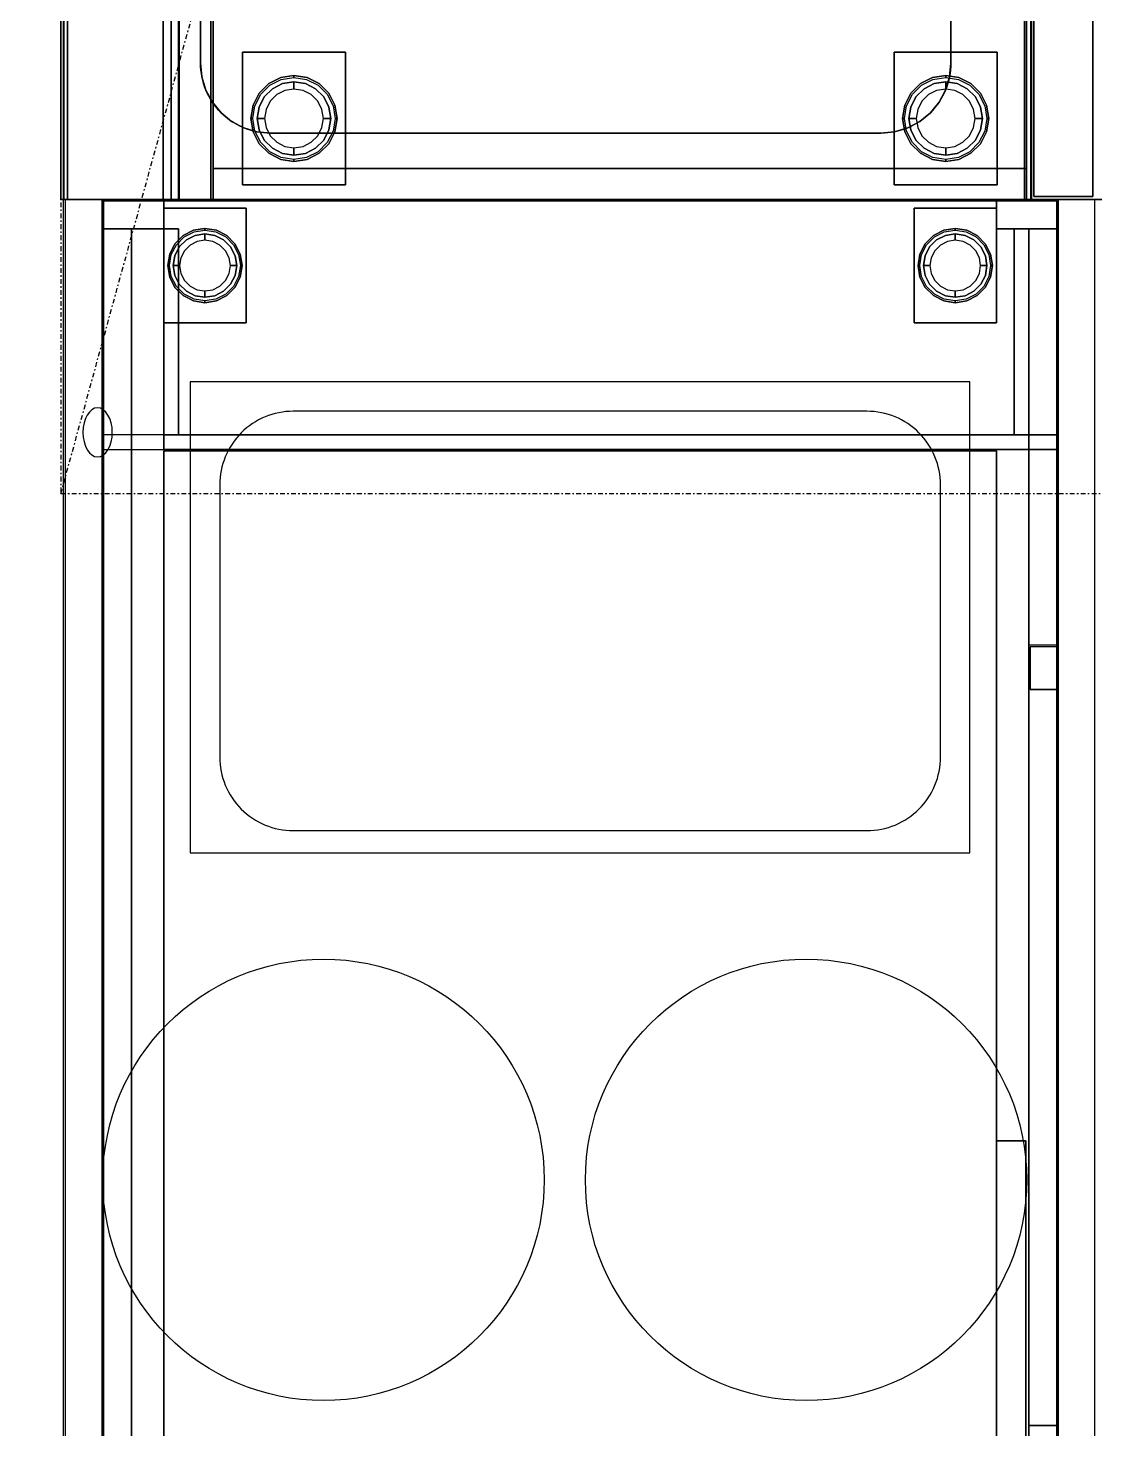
# Model space of a CAD drawing. Header units: millimetres. Extents: x 45 to 25350, y 77 to 5059.
# Drawn here: x 22147.8 to 22220.3, y 3615.5 to 3710.7 of the extents above; entities that cross this region are included whole.
import ezdxf

# ---------------------------------------------------------------- set-up
doc = ezdxf.new("R2010")
doc.units = ezdxf.units.MM
doc.header["$LTSCALE"] = 5
for name, pattern in [('DASHED2', [9.525, 6.35, -3.175]), ('TRATTEGGIATA', [19.05, 12.7, -6.35]), ('TRATTO-PUNTO', [1, 0.5, -0.25, 0, -0.25])]:
    doc.linetypes.add(name, pattern=pattern)
for name, color, linetype in [('200-EquipBorder-2d', 9, 'Continuous'), ('200-EquipHidden-2D', 53, 'DASHED2'), ('200-EquipInternal-2d', 252, 'Continuous'), ('200-EquipSteel-3d', 9, 'Continuous'), ('300-exhaust-2d', 70, 'Continuous'), ('HG-001 Duvar', 6, 'Continuous')]:
    doc.layers.add(name, color=color, linetype=linetype)
doc.layers.add('200-InsPoint-3D', color=3, linetype='Continuous', plot=False)

# ---------------------------------------------------------------- blocks, each defined once
blk = doc.blocks.new('SquareClose_la0')
blk.add_lwpolyline([(0, 0), (1, 0), (1, 1), (0, 1)], close=True)
blk = doc.blocks.new('legfeet9070150')
at = {"layer": '200-EquipSteel-3d'}
for points in [[(-39, -28, 148), (-39, 28, 148), (39, 28, 148), (39, -28, 148)], [(-39, -28, 150), (39, -28, 150), (39, 28, 150), (-39, 28, 150)], [(-39, 28, 148), (-39, 28, 150), (39, 28, 150), (39, 28, 148)], [(-39, -28, 148), (-39, -28, 150), (-39, 28, 150), (-39, 28, 148)], [(39, -28, 148), (39, 28, 148), (39, 28, 150), (39, -28, 150)], [(-39, -28, 148), (39, -28, 148), (39, -28, 150), (-39, -28, 150)]]:
    blk.add_3dface(points, dxfattribs=at)
for points, invisible_edges in [([(-20.4, 14.82, 147.99), (-20.4, 14.82, 71.21), (-14.82, 20.4, 71.21), (-14.82, 20.4, 147.99)], 5), ([(-20.4, 14.82, 71.21), (-19.47, 14.14, 66.9), (-14.14, 19.47, 66.9), (-14.82, 20.4, 71.21)], 5), ([(-14.82, 20.4, 147.99), (-14.82, 20.4, 71.21), (-7.79, 23.98, 71.21), (-7.79, 23.98, 147.99)], 5), ([(-14.82, 20.4, 71.21), (-14.14, 19.47, 66.9), (-7.44, 22.88, 66.9), (-7.79, 23.98, 71.21)], 5), ([(-6.66, 20.5, 66.9), (-6.66, 20.5, 4.31), (-12.67, 17.44, 4.31), (-12.67, 17.44, 66.9)], 5), ([(-6.66, 20.5, 4.31), (-6.27, 19.3, 1.26), (-11.93, 16.41, 1.26), (-12.67, 17.44, 4.31)], 7), ([(-6.27, 19.3, 1.26), (-5.33, 16.4), (-10.13, 13.95), (-11.93, 16.41, 1.26)], 13), ([(-7.79, 23.98, 147.99), (-7.79, 23.98, 71.21), (0, 25.22, 71.21), (0, 25.22, 147.99)], 1), ([(-7.79, 23.98, 71.21), (-7.44, 22.88, 66.9), (0, 24.06, 66.9), (0, 25.22, 71.21)], 1), ([(0, 21.55, 66.9), (0, 21.55, 4.31), (-6.66, 20.5, 4.31), (-6.66, 20.5, 66.9)], 4), ([(0, 21.55, 4.31), (0, 20.29, 1.26), (-6.27, 19.3, 1.26), (-6.66, 20.5, 4.31)], 6), ([(0, 20.29, 1.26), (0, 17.24), (-5.33, 16.4), (-6.27, 19.3, 1.26)], 12), ([(0, 25.22, 147.99), (0, 25.22, 71.21), (7.79, 23.98, 71.21), (7.79, 23.98, 147.99)], 4), ([(0, 25.22, 71.21), (0, 24.06, 66.9), (7.44, 22.88, 66.9), (7.79, 23.98, 71.21)], 4), ([(6.66, 20.5, 66.9), (6.66, 20.5, 4.31), (0, 21.55, 4.31), (0, 21.55, 66.9)], 1), ([(6.66, 20.5, 4.31), (6.27, 19.3, 1.26), (0, 20.29, 1.26), (0, 21.55, 4.31)], 3), ([(6.27, 19.3, 1.26), (5.33, 16.4), (0, 17.24), (0, 20.29, 1.26)], 9), ([(11.93, 16.41, 1.26), (10.13, 13.95), (5.33, 16.4), (6.27, 19.3, 1.26)], 13), ([(12.67, 17.44, 4.31), (11.93, 16.41, 1.26), (6.27, 19.3, 1.26), (6.66, 20.5, 4.31)], 7), ([(12.67, 17.44, 66.9), (12.67, 17.44, 4.31), (6.66, 20.5, 4.31), (6.66, 20.5, 66.9)], 5), ([(7.79, 23.98, 71.21), (7.44, 22.88, 66.9), (14.14, 19.47, 66.9), (14.82, 20.4, 71.21)], 5), ([(7.79, 23.98, 147.99), (7.79, 23.98, 71.21), (14.82, 20.4, 71.21), (14.82, 20.4, 147.99)], 5), ([(14.82, 20.4, 71.21), (14.14, 19.47, 66.9), (19.47, 14.14, 66.9), (20.4, 14.82, 71.21)], 5), ([(14.82, 20.4, 147.99), (14.82, 20.4, 71.21), (20.4, 14.82, 71.21), (20.4, 14.82, 147.99)], 5), ([(-23.98, 7.79, 147.99), (-23.98, 7.79, 71.21), (-20.4, 14.82, 71.21), (-20.4, 14.82, 147.99)], 5), ([(-23.98, 7.79, 71.21), (-22.88, 7.44, 66.9), (-19.47, 14.14, 66.9), (-20.4, 14.82, 71.21)], 5), ([(-17.44, 12.67, 66.9), (-17.44, 12.67, 4.31), (-20.5, 6.66, 4.31), (-20.5, 6.66, 66.9)], 5), ([(-17.44, 12.67, 4.31), (-16.41, 11.93, 1.26), (-19.3, 6.27, 1.26), (-20.5, 6.66, 4.31)], 7), ([(-16.41, 11.93, 1.26), (-13.95, 10.13), (-16.4, 5.33), (-19.3, 6.27, 1.26)], 13), ([(-12.67, 17.44, 66.9), (-12.67, 17.44, 4.31), (-17.44, 12.67, 4.31), (-17.44, 12.67, 66.9)], 5), ([(-12.67, 17.44, 4.31), (-11.93, 16.41, 1.26), (-16.41, 11.93, 1.26), (-17.44, 12.67, 4.31)], 7), ([(-11.93, 16.41, 1.26), (-10.13, 13.95), (-13.95, 10.13), (-16.41, 11.93, 1.26)], 13), ([(16.41, 11.93, 1.26), (13.95, 10.13), (10.13, 13.95), (11.93, 16.41, 1.26)], 13), ([(17.44, 12.67, 4.31), (16.41, 11.93, 1.26), (11.93, 16.41, 1.26), (12.67, 17.44, 4.31)], 7), ([(17.44, 12.67, 66.9), (17.44, 12.67, 4.31), (12.67, 17.44, 4.31), (12.67, 17.44, 66.9)], 5), ([(19.3, 6.27, 1.26), (16.4, 5.33), (13.95, 10.13), (16.41, 11.93, 1.26)], 13), ([(20.5, 6.66, 4.31), (19.3, 6.27, 1.26), (16.41, 11.93, 1.26), (17.44, 12.67, 4.31)], 7), ([(20.5, 6.66, 66.9), (20.5, 6.66, 4.31), (17.44, 12.67, 4.31), (17.44, 12.67, 66.9)], 5), ([(20.4, 14.82, 71.21), (19.47, 14.14, 66.9), (22.88, 7.44, 66.9), (23.98, 7.79, 71.21)], 5), ([(20.4, 14.82, 147.99), (20.4, 14.82, 71.21), (23.98, 7.79, 71.21), (23.98, 7.79, 147.99)], 5), ([(-25.22, 0, 147.99), (-25.22, 0, 71.21), (-23.98, 7.79, 71.21), (-23.98, 7.79, 147.99)], 4), ([(-25.22, 0, 71.21), (-24.06, 0, 66.9), (-22.88, 7.44, 66.9), (-23.98, 7.79, 71.21)], 4), ([(-23.98, -7.79, 147.99), (-23.98, -7.79, 71.21), (-25.22, 0, 71.21), (-25.22, 0, 147.99)], 1), ([(-23.98, -7.79, 71.21), (-22.88, -7.44, 66.9), (-24.06, 0, 66.9), (-25.22, 0, 71.21)], 1), ([(-20.5, 6.66, 66.9), (-20.5, 6.66, 4.31), (-21.55, 0, 4.31), (-21.55, 0, 66.9)], 1), ([(-20.5, 6.66, 4.31), (-19.3, 6.27, 1.26), (-20.29, 0, 1.26), (-21.55, 0, 4.31)], 3), ([(-21.55, 0, 66.9), (-21.55, 0, 4.31), (-20.5, -6.66, 4.31), (-20.5, -6.66, 66.9)], 4), ([(-21.55, 0, 4.31), (-20.29, 0, 1.26), (-19.3, -6.27, 1.26), (-20.5, -6.66, 4.31)], 6), ([(-19.3, 6.27, 1.26), (-16.4, 5.33), (-17.24, 0), (-20.29, 0, 1.26)], 9), ([(-20.29, 0, 1.26), (-17.24, 0), (-16.4, -5.33), (-19.3, -6.27, 1.26)], 12), ([(20.29, 0, 1.26), (17.24, 0), (16.4, 5.33), (19.3, 6.27, 1.26)], 12), ([(19.3, -6.27, 1.26), (16.4, -5.33), (17.24, 0), (20.29, 0, 1.26)], 9), ([(21.55, 0, 4.31), (20.29, 0, 1.26), (19.3, 6.27, 1.26), (20.5, 6.66, 4.31)], 6), ([(20.5, -6.66, 4.31), (19.3, -6.27, 1.26), (20.29, 0, 1.26), (21.55, 0, 4.31)], 3), ([(21.55, 0, 66.9), (21.55, 0, 4.31), (20.5, 6.66, 4.31), (20.5, 6.66, 66.9)], 4), ([(20.5, -6.66, 66.9), (20.5, -6.66, 4.31), (21.55, 0, 4.31), (21.55, 0, 66.9)], 1), ([(23.98, 7.79, 71.21), (22.88, 7.44, 66.9), (24.06, 0, 66.9), (25.22, 0, 71.21)], 1), ([(25.22, 0, 71.21), (24.06, 0, 66.9), (22.88, -7.44, 66.9), (23.98, -7.79, 71.21)], 4), ([(23.98, 7.79, 147.99), (23.98, 7.79, 71.21), (25.22, 0, 71.21), (25.22, 0, 147.99)], 1), ([(25.22, 0, 147.99), (25.22, 0, 71.21), (23.98, -7.79, 71.21), (23.98, -7.79, 147.99)], 4), ([(-20.4, -14.82, 71.21), (-19.47, -14.14, 66.9), (-22.88, -7.44, 66.9), (-23.98, -7.79, 71.21)], 5), ([(-20.4, -14.82, 147.99), (-20.4, -14.82, 71.21), (-23.98, -7.79, 71.21), (-23.98, -7.79, 147.99)], 5), ([(-20.5, -6.66, 4.31), (-19.3, -6.27, 1.26), (-16.41, -11.93, 1.26), (-17.44, -12.67, 4.31)], 7), ([(-20.5, -6.66, 66.9), (-20.5, -6.66, 4.31), (-17.44, -12.67, 4.31), (-17.44, -12.67, 66.9)], 5), ([(-19.3, -6.27, 1.26), (-16.4, -5.33), (-13.95, -10.13), (-16.41, -11.93, 1.26)], 13), ([(16.41, -11.93, 1.26), (13.95, -10.13), (16.4, -5.33), (19.3, -6.27, 1.26)], 13), ([(17.44, -12.67, 4.31), (16.41, -11.93, 1.26), (19.3, -6.27, 1.26), (20.5, -6.66, 4.31)], 7), ([(17.44, -12.67, 66.9), (17.44, -12.67, 4.31), (20.5, -6.66, 4.31), (20.5, -6.66, 66.9)], 5), ([(23.98, -7.79, 71.21), (22.88, -7.44, 66.9), (19.47, -14.14, 66.9), (20.4, -14.82, 71.21)], 5), ([(23.98, -7.79, 147.99), (23.98, -7.79, 71.21), (20.4, -14.82, 71.21), (20.4, -14.82, 147.99)], 5), ([(-14.82, -20.4, 71.21), (-14.14, -19.47, 66.9), (-19.47, -14.14, 66.9), (-20.4, -14.82, 71.21)], 5), ([(-14.82, -20.4, 147.99), (-14.82, -20.4, 71.21), (-20.4, -14.82, 71.21), (-20.4, -14.82, 147.99)], 5), ([(-17.44, -12.67, 4.31), (-16.41, -11.93, 1.26), (-11.93, -16.41, 1.26), (-12.67, -17.44, 4.31)], 7), ([(-17.44, -12.67, 66.9), (-17.44, -12.67, 4.31), (-12.67, -17.44, 4.31), (-12.67, -17.44, 66.9)], 5), ([(-16.41, -11.93, 1.26), (-13.95, -10.13), (-10.13, -13.95), (-11.93, -16.41, 1.26)], 13), ([(-12.67, -17.44, 4.31), (-11.93, -16.41, 1.26), (-6.27, -19.3, 1.26), (-6.66, -20.5, 4.31)], 7), ([(-12.67, -17.44, 66.9), (-12.67, -17.44, 4.31), (-6.66, -20.5, 4.31), (-6.66, -20.5, 66.9)], 5), ([(-11.93, -16.41, 1.26), (-10.13, -13.95), (-5.33, -16.4), (-6.27, -19.3, 1.26)], 13), ([(-6.27, -19.3, 1.26), (-5.33, -16.4), (0, -17.24), (0, -20.29, 1.26)], 9), ([(0, -20.29, 1.26), (0, -17.24), (5.33, -16.4), (6.27, -19.3, 1.26)], 12), ([(6.27, -19.3, 1.26), (5.33, -16.4), (10.13, -13.95), (11.93, -16.41, 1.26)], 13), ([(6.66, -20.5, 4.31), (6.27, -19.3, 1.26), (11.93, -16.41, 1.26), (12.67, -17.44, 4.31)], 7), ([(6.66, -20.5, 66.9), (6.66, -20.5, 4.31), (12.67, -17.44, 4.31), (12.67, -17.44, 66.9)], 5), ([(11.93, -16.41, 1.26), (10.13, -13.95), (13.95, -10.13), (16.41, -11.93, 1.26)], 13), ([(12.67, -17.44, 4.31), (11.93, -16.41, 1.26), (16.41, -11.93, 1.26), (17.44, -12.67, 4.31)], 7), ([(12.67, -17.44, 66.9), (12.67, -17.44, 4.31), (17.44, -12.67, 4.31), (17.44, -12.67, 66.9)], 5), ([(20.4, -14.82, 71.21), (19.47, -14.14, 66.9), (14.14, -19.47, 66.9), (14.82, -20.4, 71.21)], 5), ([(20.4, -14.82, 147.99), (20.4, -14.82, 71.21), (14.82, -20.4, 71.21), (14.82, -20.4, 147.99)], 5), ([(-7.79, -23.98, 71.21), (-7.44, -22.88, 66.9), (-14.14, -19.47, 66.9), (-14.82, -20.4, 71.21)], 5), ([(-7.79, -23.98, 147.99), (-7.79, -23.98, 71.21), (-14.82, -20.4, 71.21), (-14.82, -20.4, 147.99)], 5), ([(0, -25.22, 71.21), (0, -24.06, 66.9), (-7.44, -22.88, 66.9), (-7.79, -23.98, 71.21)], 4), ([(0, -25.22, 147.99), (0, -25.22, 71.21), (-7.79, -23.98, 71.21), (-7.79, -23.98, 147.99)], 4), ([(-6.66, -20.5, 4.31), (-6.27, -19.3, 1.26), (0, -20.29, 1.26), (0, -21.55, 4.31)], 3), ([(-6.66, -20.5, 66.9), (-6.66, -20.5, 4.31), (0, -21.55, 4.31), (0, -21.55, 66.9)], 1), ([(0, -21.55, 4.31), (0, -20.29, 1.26), (6.27, -19.3, 1.26), (6.66, -20.5, 4.31)], 6), ([(0, -21.55, 66.9), (0, -21.55, 4.31), (6.66, -20.5, 4.31), (6.66, -20.5, 66.9)], 4), ([(7.79, -23.98, 71.21), (7.44, -22.88, 66.9), (0, -24.06, 66.9), (0, -25.22, 71.21)], 1), ([(7.79, -23.98, 147.99), (7.79, -23.98, 71.21), (0, -25.22, 71.21), (0, -25.22, 147.99)], 1), ([(14.82, -20.4, 71.21), (14.14, -19.47, 66.9), (7.44, -22.88, 66.9), (7.79, -23.98, 71.21)], 5), ([(14.82, -20.4, 147.99), (14.82, -20.4, 71.21), (7.79, -23.98, 71.21), (7.79, -23.98, 147.99)], 5)]:
    blk.add_3dface(points, dxfattribs=dict(at, invisible_edges=invisible_edges))
blk = doc.blocks.new('BoxOpen204201_laSteel')
at = {"layer": '200-EquipSteel-3d', "invisible_edges": 1}
blk.add_3dface([(0, 42, 1), (0, 42), (0, 0), (0, 0, 1)], dxfattribs=at)
at = {"layer": '200-EquipSteel-3d'}
for points in [[(20, 42), (20, 42, 1), (1, 42, 1), (1, 42)], [(20, 0, 1), (20, 0), (20, 42), (20, 42, 1)], [(0, 0), (0, 0, 1), (20, 0, 1), (20, 0)]]:
    blk.add_3dface(points, dxfattribs=at)
blk = doc.blocks.new('BoxOpen2Side_laSteel')
at = {"layer": '200-EquipSteel-3d'}
for points in [[(1, 1), (0, 1), (0, 0), (1, 0)], [(0, 1, 1), (0, 0, 1), (1, 0, 1), (1, 1, 1)]]:
    blk.add_3dface(points, dxfattribs=at)
at = {"layer": '200-EquipSteel-3d', "invisible_edges": 10}
for points in [[(0, 1), (0, 0), (0, 0, 1), (0, 1, 1)], [(1, 0), (1, 1), (1, 1, 1), (1, 0, 1)]]:
    blk.add_3dface(points, dxfattribs=at)
blk = doc.blocks.new('BoxClose_laSteel')
at = {"layer": '200-EquipSteel-3d'}
for points in [[(1, 1), (0, 1), (0, 0), (1, 0)], [(0, 1), (0, 0), (0, 0, 1), (0, 1, 1)], [(1, 1), (0, 1), (0, 1, 1), (1, 1, 1)], [(0, 1, 1), (0, 0, 1), (1, 0, 1), (1, 1, 1)], [(1, 0), (1, 1), (1, 1, 1), (1, 0, 1)], [(0, 0), (1, 0), (1, 0, 1), (0, 0, 1)]]:
    blk.add_3dface(points, dxfattribs=at)
blk = doc.blocks.new('SlidingDoorBody1010-2D')
blk.add_lwpolyline([(1, 0.95), (1, 0), (0, 0), (0, 1), (1, 1)])
blk = doc.blocks.new('SlidingDoorBody1010-3D')
at = {"layer": '200-EquipSteel-3d'}
for points in [[(0, 1, 1), (0, 1), (0, 0), (0, 0, 1)], [(1, 1, 1), (0, 1, 1), (0, 1), (1, 1)], [(1, 0, 1), (1, 0), (1, 0.95), (1, 0.95, 1)], [(0, 0), (0, 0, 1), (1, 0, 1), (1, 0)]]:
    blk.add_3dface(points, dxfattribs=at)
blk = doc.blocks.new('SlidingDoorEnd1015-2D')
for p, q in [((1.5, 1), (0, 1)), ((1.5, 0), (1.5, 1)), ((1.45, 0.95), (0, 0.95)), ((1.45, 0.05), (1.45, 0.95)), ((1, 0), (1, 0.05)), ((1, 0.05), (1.45, 0.05)), ((1, 0), (1.5, 0))]:
    blk.add_line(p, q)
blk = doc.blocks.new('specialSlidingCupboard-$0433')
at = {"layer": '200-InsPoint-3D'}
blk.add_point((1200, 0), dxfattribs=at)
at = {"layer": '200-EquipHidden-2D'}
for p, xscale, yscale, zscale in [((0, -675), 1200, 650, 1200), ((1030, -675), 10, 650, 10), ((1200, -25), -20, -42, 20), ((1200, -675), -20, 42, 20), ((1040, -655), 140, 10, 140)]:
    blk.add_blockref('SquareClose_la0', p, dxfattribs=dict(at, xscale=xscale, yscale=yscale, zscale=zscale))
at = {"layer": '200-EquipInternal-2d', "yscale": 20, "zscale": 648}
for name, p, xscale in [('SlidingDoorBody1010-2D', (560.25, -653), -500.25), ('SlidingDoorBody1010-2D', (366.67, -675), 500.25), ('SlidingDoorEnd1015-2D', (866.92, -675), 20)]:
    blk.add_blockref(name, p, dxfattribs=dict(at, xscale=xscale))
at = {"layer": '200-EquipSteel-3d'}
for name, p, xscale, yscale, zscale in [('BoxClose_laSteel', (1, -674, 100), 1198, 648, 40), ('BoxClose_laSteel', (20, -45, 790), 1160, 20, 60), ('BoxClose_laSteel', (20, -25, 100), 1180, -1, 750), ('BoxOpen204201_laSteel', (1200, -25, 100), -1, -1, 750), ('BoxClose_laSteel', (1, -633, 455), 1028, 566, 40), ('BoxClose_laSteel', (1030, -675, 140), 10, 608, 650), ('BoxClose_laSteel', (1040, -77, 140), 140, 10, 650), ('BoxOpen2Side_laSteel', (1200, -633, 100), -1, 566, 750), ('SlidingDoorBody1010-3D', (560.25, -653, 140), -500.25, 20, 648), ('BoxClose_laSteel', (1040, -655, 140), 140, 10, 650), ('BoxClose_laSteel', (20, -675, 790), 1160, 20, 60), ('SlidingDoorBody1010-3D', (366.67, -675, 140), 500.25, 20, 648)]:
    blk.add_blockref(name, p, dxfattribs=dict(at, xscale=xscale, yscale=yscale, zscale=zscale))
at = {"layer": '200-EquipSteel-3d', "zscale": 0.666666666666667}
for p in [(1155, -95), (1155, -605)]:
    blk.add_blockref('legfeet9070150', p, dxfattribs=at)
at = {"layer": '200-EquipSteel-3d', "xscale": -1, "zscale": 750}
blk.add_blockref('BoxOpen204201_laSteel', (1200, -675, 100), dxfattribs=at)
blk = doc.blocks.new('ELECTROLUX-MC7-BODY400X250')
at = {"layer": '200-EquipBorder-2d'}
for p, q in [((0, 0), (400, 0)), ((0, -655), (0, 0)), ((400, 0), (400, -655))]:
    blk.add_line(p, q, dxfattribs=at)
at = {"layer": '200-EquipInternal-2d'}
blk.add_line((0, -80), (400, -80), dxfattribs=at)
at = {"layer": '200-EquipSteel-3d'}
for points, invisible_edges in [([(0, -0.34, 912.22), (0, 0, 910.5), (400, 0, 910.5), (400, -0.34, 912.22)], 8), ([(0, 0, 902.7), (0, -0.13, 901.81), (400, -0.13, 901.81), (400, 0, 902.7)], 2), ([(0, -0.13, 901.81), (0, -0.54, 901.01), (400, -0.54, 901.01), (400, -0.13, 901.81)], 10), ([(0, -1.32, 913.68), (0, -0.34, 912.22), (400, -0.34, 912.22), (400, -1.32, 913.68)], 10), ([(0, -0.54, 901.01), (0, -1.19, 900.39), (400, -1.19, 900.39), (400, -0.54, 901.01)], 10), ([(0, -1.19, 900.39), (0, -2, 900), (400, -2, 900), (400, -1.19, 900.39)], 8), ([(0, -2.78, 914.66), (0, -1.32, 913.68), (400, -1.32, 913.68), (400, -2.78, 914.66)], 10), ([(0, -655, 650), (0, -655, 900), (0, -2, 900), (0, -102, 724)], 12), ([(0, -2, 900), (0, -2, 724), (0, -102, 724)], 8), ([(0, -4.5, 915), (0, -2.78, 914.66), (400, -2.78, 914.66), (400, -4.5, 915)], 2), ([(400, -655, 650), (400, -102, 724), (400, -2, 900), (400, -655, 900)], 3), ([(400, -2, 900), (400, -2, 724), (400, -102, 724)], 8), ([(0, -71.6, 914.58), (0, -69.5, 915), (400, -69.5, 915), (400, -71.6, 914.58)], 8), ([(0, -73.39, 913.39), (0, -71.6, 914.58), (400, -71.6, 914.58), (400, -73.39, 913.39)], 10), ([(0, -74.58, 911.6), (0, -73.39, 913.39), (400, -73.39, 913.39), (400, -74.58, 911.6)], 10), ([(0, -75, 909.5), (0, -74.58, 911.6), (400, -74.58, 911.6), (400, -75, 909.5)], 2), ([(0, -75.45, 903.59), (0, -75, 905.7), (400, -75, 905.7), (400, -75.45, 903.59)], 8), ([(0, -76.64, 901.78), (0, -75.45, 903.59), (400, -75.45, 903.59), (400, -76.64, 901.78)], 10), ([(0, -78.4, 900.53), (0, -76.64, 901.78), (400, -76.64, 901.78), (400, -78.4, 900.53)], 10), ([(0, -80.5, 900), (0, -78.4, 900.53), (400, -78.4, 900.53), (400, -80.5, 900)], 2), ([(0, -102, 724), (0, -655, 650), (0, -102, 650)], 1), ([(400, -102, 724), (400, -655, 650), (400, -102, 650)], 1)]:
    blk.add_3dface(points, dxfattribs=dict(at, invisible_edges=invisible_edges))
for points in [[(0, 0, 910.5), (0, 0, 902.7), (400, 0, 902.7), (400, 0, 910.5)], [(0, -2, 724), (0, -2, 900), (400, -2, 900), (400, -2, 724)], [(0, -2, 724), (0, -102, 724), (400, -102, 724), (400, -2, 724)], [(0, -69.5, 915), (0, -4.5, 915), (400, -4.5, 915), (400, -69.5, 915)], [(0, -75, 905.7), (0, -75, 909.5), (400, -75, 909.5), (400, -75, 905.7)], [(0, -655, 650), (0, -102, 650), (400, -102, 650), (400, -655, 650)], [(0, -102, 650), (400, -102, 650), (400, -102, 724), (0, -102, 724)], [(0, -655, 650), (400, -655, 650), (400, -655, 900), (0, -655, 900)]]:
    blk.add_3dface(points, dxfattribs=at)
at = {"layer": '200-InsPoint-3D'}
for p in [(0, 0), (400, 0)]:
    blk.add_point(p, dxfattribs=at)
blk = doc.blocks.new('ELECTROLUX-MC-CRUSCOTTO400')
at = {"layer": '200-EquipBorder-2d'}
for p, q in [((0, 0), (0, -75)), ((400, 0), (400, -75)), ((0, -75), (400, -75))]:
    blk.add_line(p, q, dxfattribs=at)
at = {"layer": '200-EquipSteel-3d'}
for points in [[(0, -55.83, 654.41), (0, 0, 660.54), (400, 0, 660.54), (400, -55.83, 654.41)], [(0, 0, 660.54), (0, 0, 900), (400, 0, 900), (400, 0, 660.54)], [(0, 0, 900), (0, -62, 900), (400, -62, 900), (400, 0, 900)], [(0, -4.32, 810.26), (0, -59.37, 692.2), (400, -59.37, 692.2), (400, -4.32, 810.26)], [(0, -71.19, 877.81), (0, -4.82, 813.08), (400, -4.82, 813.08), (400, -71.19, 877.81)], [(0, -59.7, 690.72), (0, -59.7, 657.89), (400, -59.7, 657.89), (400, -59.7, 690.72)], [(0, -74.75, 884.46), (0, -71.19, 877.81), (400, -71.19, 877.81), (400, -74.75, 884.46)]]:
    blk.add_3dface(points, dxfattribs=at)
for points, invisible_edges in [([(0, -4.12, 811.75), (0, -4.1, 810.99), (400, -4.1, 810.99), (400, -4.12, 811.75)], 10), ([(0, -4.1, 810.99), (0, -4.32, 810.26), (400, -4.32, 810.26), (400, -4.1, 810.99)], 8), ([(0, -4.36, 812.47), (0, -4.12, 811.75), (400, -4.12, 811.75), (400, -4.36, 812.47)], 10), ([(0, -4.82, 813.08), (0, -4.36, 812.47), (400, -4.36, 812.47), (400, -4.82, 813.08)], 2), ([(0, -57.28, 654.56), (0, -55.83, 654.41), (400, -55.83, 654.41), (400, -57.28, 654.56)], 8), ([(0, -58.54, 655.29), (0, -57.28, 654.56), (400, -57.28, 654.56), (400, -58.54, 655.29)], 10), ([(0, -59.4, 656.46), (0, -58.54, 655.29), (400, -58.54, 655.29), (400, -59.4, 656.46)], 10), ([(0, -59.37, 692.2), (0, -59.51, 691.85), (400, -59.51, 691.85), (400, -59.37, 692.2)], 2), ([(0, -59.7, 657.89), (0, -59.4, 656.46), (400, -59.4, 656.46), (400, -59.7, 657.89)], 2), ([(0, -59.51, 691.85), (0, -59.62, 691.48), (400, -59.62, 691.48), (400, -59.51, 691.85)], 10), ([(0, -59.62, 691.48), (0, -59.68, 691.11), (400, -59.68, 691.11), (400, -59.62, 691.48)], 10), ([(0, -59.68, 691.11), (0, -59.7, 690.72), (400, -59.7, 690.72), (400, -59.68, 691.11)], 8), ([(0, -62, 900), (0, -69.22, 897.81), (400, -69.22, 897.81), (400, -62, 900)], 2), ([(0, -69.22, 897.81), (0, -74.01, 891.97), (400, -74.01, 891.97), (400, -69.22, 897.81)], 10), ([(0, -74.01, 891.97), (0, -74.75, 884.46), (400, -74.75, 884.46), (400, -74.01, 891.97)], 8)]:
    blk.add_3dface(points, dxfattribs=dict(at, invisible_edges=invisible_edges))
at = {"layer": '200-InsPoint-3D'}
for p in [(0, -75), (400, -75)]:
    blk.add_point(p, dxfattribs=at)
blk = doc.blocks.new('E7SUNDQ000')
at = {"layer": '200-EquipInternal-2d'}
blk.add_lwpolyline([(307.5, -605), (92.5, -605, -0.414214), (45, -557.5), (45, -142.5, -0.414214), (92.5, -95), (307.5, -95, -0.414214), (355, -142.5), (355, -557.5, -0.414214)], format="xyb", close=True, dxfattribs=at)
at = {"layer": '200-EquipSteel-3d'}
for points, invisible_edges in [([(92.5, -95, 900), (83.23, -95.91, 900), (0, -80.5, 900)], 10), ([(83.23, -95.91, 900), (74.32, -98.62, 900), (0, -80.5, 900)], 10), ([(74.32, -98.62, 900), (66.11, -103.01, 900), (0, -80.5, 900)], 10), ([(66.11, -103.01, 900), (58.91, -108.91, 900), (0, -80.5, 900)], 10), ([(58.91, -108.91, 900), (53.01, -116.11, 900), (0, -80.5, 900)], 10), ([(53.01, -116.11, 900), (48.62, -124.32, 900), (0, -80.5, 900)], 10), ([(48.62, -124.32, 900), (45.91, -133.23, 900), (0, -80.5, 900)], 10), ([(45.91, -133.23, 900), (45, -142.5, 900), (0, -80.5, 900)], 10), ([(400, -80.5, 900), (307.5, -95, 900), (92.5, -95, 900), (0, -80.5, 900)], 5), ([(0, -80.5, 900), (45, -142.5, 900), (45, -557.5, 900), (0, -655, 900)], 5), ([(83.23, -95.91, 750), (92.5, -95, 750), (92.5, -95, 900), (83.23, -95.91, 900)], 8), ([(92.5, -95, 750), (83.23, -95.91, 750), (83.23, -604.09, 750), (92.5, -605, 750)], 10), ([(307.5, -95, 750), (307.5, -605, 750), (92.5, -605, 750), (92.5, -95, 750)], 5), ([(58.91, -108.91, 750), (66.11, -103.01, 750), (66.11, -103.01, 900), (58.91, -108.91, 900)], 10), ([(66.11, -103.01, 750), (58.91, -108.91, 750), (58.91, -591.09, 750), (66.11, -596.99, 750)], 10), ([(66.11, -103.01, 750), (74.32, -98.62, 750), (74.32, -98.62, 900), (66.11, -103.01, 900)], 10), ([(74.32, -98.62, 750), (66.11, -103.01, 750), (66.11, -596.99, 750), (74.32, -601.38, 750)], 10), ([(74.32, -98.62, 750), (83.23, -95.91, 750), (83.23, -95.91, 900), (74.32, -98.62, 900)], 10), ([(83.23, -95.91, 750), (74.32, -98.62, 750), (74.32, -601.38, 750), (83.23, -604.09, 750)], 10), ([(53.01, -116.11, 750), (58.91, -108.91, 750), (58.91, -108.91, 900), (53.01, -116.11, 900)], 10), ([(58.91, -108.91, 750), (53.01, -116.11, 750), (53.01, -583.89, 750), (58.91, -591.09, 750)], 10), ([(48.62, -124.32, 750), (53.01, -116.11, 750), (53.01, -116.11, 900), (48.62, -124.32, 900)], 10), ([(53.01, -116.11, 750), (48.62, -124.32, 750), (48.62, -575.68, 750), (53.01, -583.89, 750)], 10), ([(45, -142.5, 750), (45.91, -133.23, 750), (45.91, -133.23, 900), (45, -142.5, 900)], 2), ([(45.91, -133.23, 750), (45, -142.5, 750), (45, -557.5, 750), (45.91, -566.77, 750)], 8), ([(45.91, -133.23, 750), (48.62, -124.32, 750), (48.62, -124.32, 900), (45.91, -133.23, 900)], 10), ([(48.62, -124.32, 750), (45.91, -133.23, 750), (45.91, -566.77, 750), (48.62, -575.68, 750)], 10), ([(45.91, -566.77, 900), (45, -557.5, 900), (0, -655, 900)], 10), ([(45.91, -566.77, 750), (45, -557.5, 750), (45, -557.5, 900), (45.91, -566.77, 900)], 8), ([(48.62, -575.68, 900), (45.91, -566.77, 900), (0, -655, 900)], 10), ([(48.62, -575.68, 750), (45.91, -566.77, 750), (45.91, -566.77, 900), (48.62, -575.68, 900)], 10), ([(53.01, -583.89, 900), (48.62, -575.68, 900), (0, -655, 900)], 10), ([(53.01, -583.89, 750), (48.62, -575.68, 750), (48.62, -575.68, 900), (53.01, -583.89, 900)], 10), ([(58.91, -591.09, 900), (53.01, -583.89, 900), (0, -655, 900)], 10), ([(58.91, -591.09, 750), (53.01, -583.89, 750), (53.01, -583.89, 900), (58.91, -591.09, 900)], 10), ([(66.11, -596.99, 900), (58.91, -591.09, 900), (0, -655, 900)], 10), ([(74.32, -601.38, 900), (66.11, -596.99, 900), (0, -655, 900)], 10), ([(66.11, -596.99, 750), (58.91, -591.09, 750), (58.91, -591.09, 900), (66.11, -596.99, 900)], 10), ([(74.32, -601.38, 750), (66.11, -596.99, 750), (66.11, -596.99, 900), (74.32, -601.38, 900)], 10), ([(83.23, -604.09, 900), (74.32, -601.38, 900), (0, -655, 900)], 10), ([(92.5, -605, 900), (83.23, -604.09, 900), (0, -655, 900)], 10), ([(400, -655, 900), (307.5, -605, 900), (92.5, -605, 900), (0, -655, 900)], 5), ([(83.23, -604.09, 750), (74.32, -601.38, 750), (74.32, -601.38, 900), (83.23, -604.09, 900)], 10), ([(92.5, -605, 750), (83.23, -604.09, 750), (83.23, -604.09, 900), (92.5, -605, 900)], 2)]:
    blk.add_3dface(points, dxfattribs=dict(at, invisible_edges=invisible_edges))
for points in [[(92.5, -95, 750), (307.5, -95, 750), (307.5, -95, 900), (92.5, -95, 900)], [(45, -557.5, 750), (45, -142.5, 750), (45, -142.5, 900), (45, -557.5, 900)], [(307.5, -605, 750), (92.5, -605, 750), (92.5, -605, 900), (307.5, -605, 900)]]:
    blk.add_3dface(points, dxfattribs=at)
for name, p in [('ELECTROLUX-MC7-BODY400X250', (0, 0)), ('ELECTROLUX-MC-CRUSCOTTO400', (0, -655))]:
    blk.add_blockref(name, p)
blk = doc.blocks.new('PQ-MC-LEG200')
at = {"layer": '200-EquipSteel-3d'}
for points in [[(-45, -35, 198), (-45, 35, 198), (45, 35, 198), (45, -35, 198)], [(-45, -35, 200), (45, -35, 200), (45, 35, 200), (-45, 35, 200)], [(-45, 35, 198), (-45, 35, 200), (45, 35, 200), (45, 35, 198)], [(-45, -35, 198), (-45, -35, 200), (-45, 35, 200), (-45, 35, 198)], [(45, -35, 198), (45, 35, 198), (45, 35, 200), (45, -35, 200)], [(-45, -35, 198), (45, -35, 198), (45, -35, 200), (-45, -35, 200)]]:
    blk.add_3dface(points, dxfattribs=at)
for points, invisible_edges in [([(-9.04, 27.82, 198), (-9.04, 27.82, 71), (0, 29.25, 71), (0, 29.25, 198)], 1), ([(-9.04, 27.82, 71), (-8.62, 26.54, 66), (0, 27.91, 66), (0, 29.25, 71)], 1), ([(0, 29.25, 198), (0, 29.25, 71), (9.04, 27.82, 71), (9.04, 27.82, 198)], 4), ([(0, 29.25, 71), (0, 27.91, 66), (8.62, 26.54, 66), (9.04, 27.82, 71)], 4), ([(-23.66, 17.19, 198), (-23.66, 17.19, 71), (-17.19, 23.66, 71), (-17.19, 23.66, 198)], 5), ([(-23.66, 17.19, 71), (-22.58, 16.41, 66), (-16.41, 22.58, 66), (-17.19, 23.66, 71)], 5), ([(-14.69, 20.23, 66), (-14.69, 20.23, 5), (-20.23, 14.69, 5), (-20.23, 14.69, 66)], 5), ([(-14.69, 20.23, 5), (-13.83, 19.04, 1.46), (-19.04, 13.83, 1.46), (-20.23, 14.69, 5)], 7), ([(-17.19, 23.66, 198), (-17.19, 23.66, 71), (-9.04, 27.82, 71), (-9.04, 27.82, 198)], 5), ([(-17.19, 23.66, 71), (-16.41, 22.58, 66), (-8.62, 26.54, 66), (-9.04, 27.82, 71)], 5), ([(-7.73, 23.78, 66), (-7.73, 23.78, 5), (-14.69, 20.23, 5), (-14.69, 20.23, 66)], 5), ([(-7.73, 23.78, 5), (-7.27, 22.38, 1.46), (-13.83, 19.04, 1.46), (-14.69, 20.23, 5)], 7), ([(-7.27, 22.38, 1.46), (-6.18, 19.02), (-11.76, 16.18), (-13.83, 19.04, 1.46)], 13), ([(0, 25, 66), (0, 25, 5), (-7.73, 23.78, 5), (-7.73, 23.78, 66)], 4), ([(0, 25, 5), (0, 23.54, 1.46), (-7.27, 22.38, 1.46), (-7.73, 23.78, 5)], 6), ([(0, 23.54, 1.46), (0, 20), (-6.18, 19.02), (-7.27, 22.38, 1.46)], 12), ([(7.73, 23.78, 66), (7.73, 23.78, 5), (0, 25, 5), (0, 25, 66)], 1), ([(7.73, 23.78, 5), (7.27, 22.38, 1.46), (0, 23.54, 1.46), (0, 25, 5)], 3), ([(7.27, 22.38, 1.46), (6.18, 19.02), (0, 20), (0, 23.54, 1.46)], 9), ([(13.83, 19.04, 1.46), (11.76, 16.18), (6.18, 19.02), (7.27, 22.38, 1.46)], 13), ([(14.69, 20.23, 5), (13.83, 19.04, 1.46), (7.27, 22.38, 1.46), (7.73, 23.78, 5)], 7), ([(14.69, 20.23, 66), (14.69, 20.23, 5), (7.73, 23.78, 5), (7.73, 23.78, 66)], 5), ([(9.04, 27.82, 71), (8.62, 26.54, 66), (16.41, 22.58, 66), (17.19, 23.66, 71)], 5), ([(9.04, 27.82, 198), (9.04, 27.82, 71), (17.19, 23.66, 71), (17.19, 23.66, 198)], 5), ([(20.23, 14.69, 5), (19.04, 13.83, 1.46), (13.83, 19.04, 1.46), (14.69, 20.23, 5)], 7), ([(20.23, 14.69, 66), (20.23, 14.69, 5), (14.69, 20.23, 5), (14.69, 20.23, 66)], 5), ([(17.19, 23.66, 71), (16.41, 22.58, 66), (22.58, 16.41, 66), (23.66, 17.19, 71)], 5), ([(17.19, 23.66, 198), (17.19, 23.66, 71), (23.66, 17.19, 71), (23.66, 17.19, 198)], 5), ([(-27.82, 9.04, 198), (-27.82, 9.04, 71), (-23.66, 17.19, 71), (-23.66, 17.19, 198)], 5), ([(-27.82, 9.04, 71), (-26.54, 8.62, 66), (-22.58, 16.41, 66), (-23.66, 17.19, 71)], 5), ([(-20.23, 14.69, 66), (-20.23, 14.69, 5), (-23.78, 7.73, 5), (-23.78, 7.73, 66)], 5), ([(-20.23, 14.69, 5), (-19.04, 13.83, 1.46), (-22.38, 7.27, 1.46), (-23.78, 7.73, 5)], 7), ([(-19.04, 13.83, 1.46), (-16.18, 11.76), (-19.02, 6.18), (-22.38, 7.27, 1.46)], 13), ([(-13.83, 19.04, 1.46), (-11.76, 16.18), (-16.18, 11.76), (-19.04, 13.83, 1.46)], 13), ([(19.04, 13.83, 1.46), (16.18, 11.76), (11.76, 16.18), (13.83, 19.04, 1.46)], 13), ([(22.38, 7.27, 1.46), (19.02, 6.18), (16.18, 11.76), (19.04, 13.83, 1.46)], 13), ([(23.78, 7.73, 5), (22.38, 7.27, 1.46), (19.04, 13.83, 1.46), (20.23, 14.69, 5)], 7), ([(23.78, 7.73, 66), (23.78, 7.73, 5), (20.23, 14.69, 5), (20.23, 14.69, 66)], 5), ([(23.66, 17.19, 71), (22.58, 16.41, 66), (26.54, 8.62, 66), (27.82, 9.04, 71)], 5), ([(23.66, 17.19, 198), (23.66, 17.19, 71), (27.82, 9.04, 71), (27.82, 9.04, 198)], 5), ([(-29.25, 0, 198), (-29.25, 0, 71), (-27.82, 9.04, 71), (-27.82, 9.04, 198)], 4), ([(-29.25, 0, 71), (-27.91, 0, 66), (-26.54, 8.62, 66), (-27.82, 9.04, 71)], 4), ([(-27.82, -9.04, 198), (-27.82, -9.04, 71), (-29.25, 0, 71), (-29.25, 0, 198)], 1), ([(-27.82, -9.04, 71), (-26.54, -8.62, 66), (-27.91, 0, 66), (-29.25, 0, 71)], 1), ([(-23.78, 7.73, 66), (-23.78, 7.73, 5), (-25, 0, 5), (-25, 0, 66)], 1), ([(-23.78, 7.73, 5), (-22.38, 7.27, 1.46), (-23.54, 0, 1.46), (-25, 0, 5)], 3), ([(-25, 0, 66), (-25, 0, 5), (-23.78, -7.73, 5), (-23.78, -7.73, 66)], 4), ([(-25, 0, 5), (-23.54, 0, 1.46), (-22.38, -7.27, 1.46), (-23.78, -7.73, 5)], 6), ([(-22.38, 7.27, 1.46), (-19.02, 6.18), (-20, 0), (-23.54, 0, 1.46)], 9), ([(-23.54, 0, 1.46), (-20, 0), (-19.02, -6.18), (-22.38, -7.27, 1.46)], 12), ([(23.54, 0, 1.46), (20, 0), (19.02, 6.18), (22.38, 7.27, 1.46)], 12), ([(22.38, -7.27, 1.46), (19.02, -6.18), (20, 0), (23.54, 0, 1.46)], 9), ([(25, 0, 5), (23.54, 0, 1.46), (22.38, 7.27, 1.46), (23.78, 7.73, 5)], 6), ([(23.78, -7.73, 5), (22.38, -7.27, 1.46), (23.54, 0, 1.46), (25, 0, 5)], 3), ([(25, 0, 66), (25, 0, 5), (23.78, 7.73, 5), (23.78, 7.73, 66)], 4), ([(23.78, -7.73, 66), (23.78, -7.73, 5), (25, 0, 5), (25, 0, 66)], 1), ([(27.82, 9.04, 71), (26.54, 8.62, 66), (27.91, 0, 66), (29.25, 0, 71)], 1), ([(29.25, 0, 71), (27.91, 0, 66), (26.54, -8.62, 66), (27.82, -9.04, 71)], 4), ([(27.82, 9.04, 198), (27.82, 9.04, 71), (29.25, 0, 71), (29.25, 0, 198)], 1), ([(29.25, 0, 198), (29.25, 0, 71), (27.82, -9.04, 71), (27.82, -9.04, 198)], 4), ([(-23.66, -17.19, 71), (-22.58, -16.41, 66), (-26.54, -8.62, 66), (-27.82, -9.04, 71)], 5), ([(-23.66, -17.19, 198), (-23.66, -17.19, 71), (-27.82, -9.04, 71), (-27.82, -9.04, 198)], 5), ([(-23.78, -7.73, 5), (-22.38, -7.27, 1.46), (-19.04, -13.83, 1.46), (-20.23, -14.69, 5)], 7), ([(-23.78, -7.73, 66), (-23.78, -7.73, 5), (-20.23, -14.69, 5), (-20.23, -14.69, 66)], 5), ([(-22.38, -7.27, 1.46), (-19.02, -6.18), (-16.18, -11.76), (-19.04, -13.83, 1.46)], 13), ([(19.04, -13.83, 1.46), (16.18, -11.76), (19.02, -6.18), (22.38, -7.27, 1.46)], 13), ([(20.23, -14.69, 5), (19.04, -13.83, 1.46), (22.38, -7.27, 1.46), (23.78, -7.73, 5)], 7), ([(20.23, -14.69, 66), (20.23, -14.69, 5), (23.78, -7.73, 5), (23.78, -7.73, 66)], 5), ([(27.82, -9.04, 71), (26.54, -8.62, 66), (22.58, -16.41, 66), (23.66, -17.19, 71)], 5), ([(27.82, -9.04, 198), (27.82, -9.04, 71), (23.66, -17.19, 71), (23.66, -17.19, 198)], 5), ([(-17.19, -23.66, 71), (-16.41, -22.58, 66), (-22.58, -16.41, 66), (-23.66, -17.19, 71)], 5), ([(-17.19, -23.66, 198), (-17.19, -23.66, 71), (-23.66, -17.19, 71), (-23.66, -17.19, 198)], 5), ([(-20.23, -14.69, 5), (-19.04, -13.83, 1.46), (-13.83, -19.04, 1.46), (-14.69, -20.23, 5)], 7), ([(-20.23, -14.69, 66), (-20.23, -14.69, 5), (-14.69, -20.23, 5), (-14.69, -20.23, 66)], 5), ([(-19.04, -13.83, 1.46), (-16.18, -11.76), (-11.76, -16.18), (-13.83, -19.04, 1.46)], 13), ([(-14.69, -20.23, 5), (-13.83, -19.04, 1.46), (-7.27, -22.38, 1.46), (-7.73, -23.78, 5)], 7), ([(-13.83, -19.04, 1.46), (-11.76, -16.18), (-6.18, -19.02), (-7.27, -22.38, 1.46)], 13), ([(-7.27, -22.38, 1.46), (-6.18, -19.02), (0, -20), (0, -23.54, 1.46)], 9), ([(0, -23.54, 1.46), (0, -20), (6.18, -19.02), (7.27, -22.38, 1.46)], 12), ([(7.27, -22.38, 1.46), (6.18, -19.02), (11.76, -16.18), (13.83, -19.04, 1.46)], 13), ([(7.73, -23.78, 5), (7.27, -22.38, 1.46), (13.83, -19.04, 1.46), (14.69, -20.23, 5)], 7), ([(13.83, -19.04, 1.46), (11.76, -16.18), (16.18, -11.76), (19.04, -13.83, 1.46)], 13), ([(14.69, -20.23, 5), (13.83, -19.04, 1.46), (19.04, -13.83, 1.46), (20.23, -14.69, 5)], 7), ([(14.69, -20.23, 66), (14.69, -20.23, 5), (20.23, -14.69, 5), (20.23, -14.69, 66)], 5), ([(23.66, -17.19, 71), (22.58, -16.41, 66), (16.41, -22.58, 66), (17.19, -23.66, 71)], 5), ([(23.66, -17.19, 198), (23.66, -17.19, 71), (17.19, -23.66, 71), (17.19, -23.66, 198)], 5), ([(-9.04, -27.82, 71), (-8.62, -26.54, 66), (-16.41, -22.58, 66), (-17.19, -23.66, 71)], 5), ([(-9.04, -27.82, 198), (-9.04, -27.82, 71), (-17.19, -23.66, 71), (-17.19, -23.66, 198)], 5), ([(-14.69, -20.23, 66), (-14.69, -20.23, 5), (-7.73, -23.78, 5), (-7.73, -23.78, 66)], 5), ([(0, -29.25, 71), (0, -27.91, 66), (-8.62, -26.54, 66), (-9.04, -27.82, 71)], 4), ([(0, -29.25, 198), (0, -29.25, 71), (-9.04, -27.82, 71), (-9.04, -27.82, 198)], 4), ([(-7.73, -23.78, 5), (-7.27, -22.38, 1.46), (0, -23.54, 1.46), (0, -25, 5)], 3), ([(-7.73, -23.78, 66), (-7.73, -23.78, 5), (0, -25, 5), (0, -25, 66)], 1), ([(0, -25, 5), (0, -23.54, 1.46), (7.27, -22.38, 1.46), (7.73, -23.78, 5)], 6), ([(0, -25, 66), (0, -25, 5), (7.73, -23.78, 5), (7.73, -23.78, 66)], 4), ([(9.04, -27.82, 71), (8.62, -26.54, 66), (0, -27.91, 66), (0, -29.25, 71)], 1), ([(9.04, -27.82, 198), (9.04, -27.82, 71), (0, -29.25, 71), (0, -29.25, 198)], 1), ([(7.73, -23.78, 66), (7.73, -23.78, 5), (14.69, -20.23, 5), (14.69, -20.23, 66)], 5), ([(17.19, -23.66, 71), (16.41, -22.58, 66), (8.62, -26.54, 66), (9.04, -27.82, 71)], 5), ([(17.19, -23.66, 198), (17.19, -23.66, 71), (9.04, -27.82, 71), (9.04, -27.82, 198)], 5)]:
    blk.add_3dface(points, dxfattribs=dict(at, invisible_edges=invisible_edges))
blk = doc.blocks.new('E7BAPL00RH')
at = {"layer": '200-EquipInternal-2d'}
blk.add_lwpolyline([(0, -102), (1200, -102), (1200, -655), (0, -655)], close=True, dxfattribs=at)
at = {"layer": '200-EquipSteel-3d'}
for points, invisible_edges in [([(0, -655, 650), (0, -655, 200), (0, -102, 200), (0, -102, 650)], 8), ([(21, -655, 605), (21, -655, 200), (21, -102, 200), (21, -102, 605)], 8), ([(127, -700, 565), (2, -700, 430), (447, -700, 430), (322, -700, 565)], 5), ([(2, -700, 650), (127, -700, 635), (127, -700, 565), (2, -700, 430)], 5), ([(2, -700, 650), (127, -700, 635), (322, -700, 635), (447, -700, 650)], 5), ([(127, -700, 340), (2, -700, 205), (447, -700, 205), (322, -700, 340)], 5), ([(2, -700, 425), (127, -700, 410), (127, -700, 340), (2, -700, 205)], 5), ([(2, -700, 425), (127, -700, 410), (322, -700, 410), (447, -700, 425)], 5)]:
    blk.add_3dface(points, dxfattribs=dict(at, invisible_edges=invisible_edges))
for points in [[(0, -102, 200), (21, -102, 200), (21, -102, 650), (0, -102, 650)], [(0, -655, 200), (21, -655, 200), (21, -102, 200), (0, -102, 200)], [(0, -102, 650), (1200, -102, 650), (1200, -655, 650), (0, -655, 650)], [(21, -102, 650), (1179, -102, 650), (1179, -102, 245), (21, -102, 245)], [(21, -102, 200), (1179, -102, 200), (1179, -102, 245), (21, -102, 245)], [(21, -655, 245), (1179, -655, 245), (1179, -102, 245), (21, -102, 245)], [(21, -655, 200), (1179, -655, 200), (1179, -102, 200), (21, -102, 200)], [(1179, -655, 605), (21, -655, 605), (21, -102, 605), (1179, -102, 605)], [(21, -655, 200), (0, -655, 200), (0, -655, 650), (21, -655, 650)], [(21, -655, 200), (1179, -655, 200), (1179, -655, 245), (21, -655, 245)], [(21, -655, 605), (1179, -655, 605), (1179, -655, 650), (21, -655, 650)], [(2, -660, 430), (2, -660, 650), (447, -660, 650), (447, -660, 430)], [(2, -660, 650), (2, -700, 650), (447, -700, 650), (447, -660, 650)], [(2, -700, 430), (2, -660, 430), (447, -660, 430), (447, -700, 430)], [(2, -660, 650), (2, -700, 650), (2, -700, 430), (2, -660, 430)], [(2, -660, 205), (2, -660, 425), (447, -660, 425), (447, -660, 205)], [(2, -660, 425), (2, -700, 425), (447, -700, 425), (447, -660, 425)], [(2, -700, 205), (2, -660, 205), (447, -660, 205), (447, -700, 205)], [(2, -660, 425), (2, -700, 425), (2, -700, 205), (2, -660, 205)]]:
    blk.add_3dface(points, dxfattribs=at)
at = {"layer": '200-InsPoint-3D'}
blk.add_point((0, 0), dxfattribs=at)
at = {"linetype": 'TRATTEGGIATA'}
for p in [(55, -157), (55, -600)]:
    blk.add_blockref('PQ-MC-LEG200', p, dxfattribs=at)
blk = doc.blocks.new('EP1124T')
at = {"layer": '200-EquipBorder-2d', "linetype": 'TRATTO-PUNTO'}
blk.add_lwpolyline([(0, -1100), (2400, -1100), (2400, 0), (0, 0)], close=True, dxfattribs=at)
at = {"layer": '200-EquipInternal-2d', "linetype": 'TRATTO-PUNTO'}
blk.add_line((0, 0), (2400, -1100), dxfattribs=at)
at = {"layer": '300-exhaust-2d', "const_width": 20}
blk.add_lwpolyline([(15, -25, -1), (35, -25, -1)], format="xyb", close=True, dxfattribs=at)
at = {"layer": '200-InsPoint-3D', "flags": 9}
blk.add_attdef('DISTANG', (0, 0), '', height=1, dxfattribs=at)

msp = doc.modelspace()

# ---------------------------------------------------------------- hatches: boundary and pattern name
at = {"ltscale": 0.5}
h = msp.add_hatch(dxfattribs=at)
h.set_pattern_fill('ANSI31', color=251, scale=30)
h.set_pattern_definition([(45, (24280.266, 18410.9967), (-2.6516504, 2.6516504), [])])
h.paths.add_polyline_path([(21763.422, 4094.474), (22023.384, 4098.963), (22023.021, 4119.96), (21730.1, 4114.902), (21721.79, 4595.08, -0.130845), (22999.271, 4233.912, -0.490921), (22999.351, 4233.948, -0.006684), (23000.203, 4268.186, 0.132238), (21691.262, 4625.367), (21711.964, 3429.136), (22159.106, 3170.979), (22174.106, 3196.96), (22030.234, 3280.024), (22097.77, 3397), (22270.975, 3297), (22270.985, 3297.017), (22281.975, 3316.053), (22090.583, 3426.553), (22020.057, 3425.335), (21775.094, 3421.105, -0.000011), (21771.021, 3655.54), (22030.982, 3660.029), (22030.618, 3681.026), (21770.657, 3676.536, -0.000019)])

# ---------------------------------------------------------------- linework, layer by layer
at = {"layer": '200-EquipBorder-2d'}
for points in [[(22220.298, 3579.097), (22220.298, 3699.097), (22150.298, 3699.097), (22150.298, 3579.097)], [(22211.798, 3686.696), (22158.798, 3686.696), (22158.798, 3654.696), (22211.798, 3654.696)]]:
    msp.add_lwpolyline(points, close=True, dxfattribs=at)
msp.add_lwpolyline([(22204.798, 3684.696), (22165.798, 3684.696, 0.414214), (22160.798, 3679.696), (22160.798, 3661.196, 0.414214), (22165.798, 3656.196), (22204.798, 3656.196, 0.414214), (22209.798, 3661.196), (22209.798, 3679.696, 0.414214)], format="xyb", close=True, dxfattribs=at)
for centre in [(22167.856, 3632.458), (22200.658, 3632.458)]:
    msp.add_circle(centre, 15, dxfattribs=at)
at = {"layer": 'HG-001 Duvar', "ltscale": 0.5}
msp.add_line((22150.148, 4159.097), (22150.148, 3541.28), dxfattribs=at)

# ---------------------------------------------------------------- block references
at = {"zscale": 0.1, "rotation": 90}
for name, p, xscale, yscale in [('EP1124T', (22149.998, 3679.097), 0.1666666666675383, 0.09999999999854481), ('E7BAPL00RH', (22150.148, 3699.097), 0.09999999999999432, 0.09999999999999432), ('E7SUNDQ000', (22149.998, 3699.097), 0.09999999999999432, 0.09999999999999432), ('specialSlidingCupboard-$0433', (22150.298, 3579.097), 0.09999999999854481, 0.1000000000021828)]:
    msp.add_blockref(name, p, dxfattribs=dict(at, xscale=xscale, yscale=yscale))

doc.saveas('drawing.dxf')
